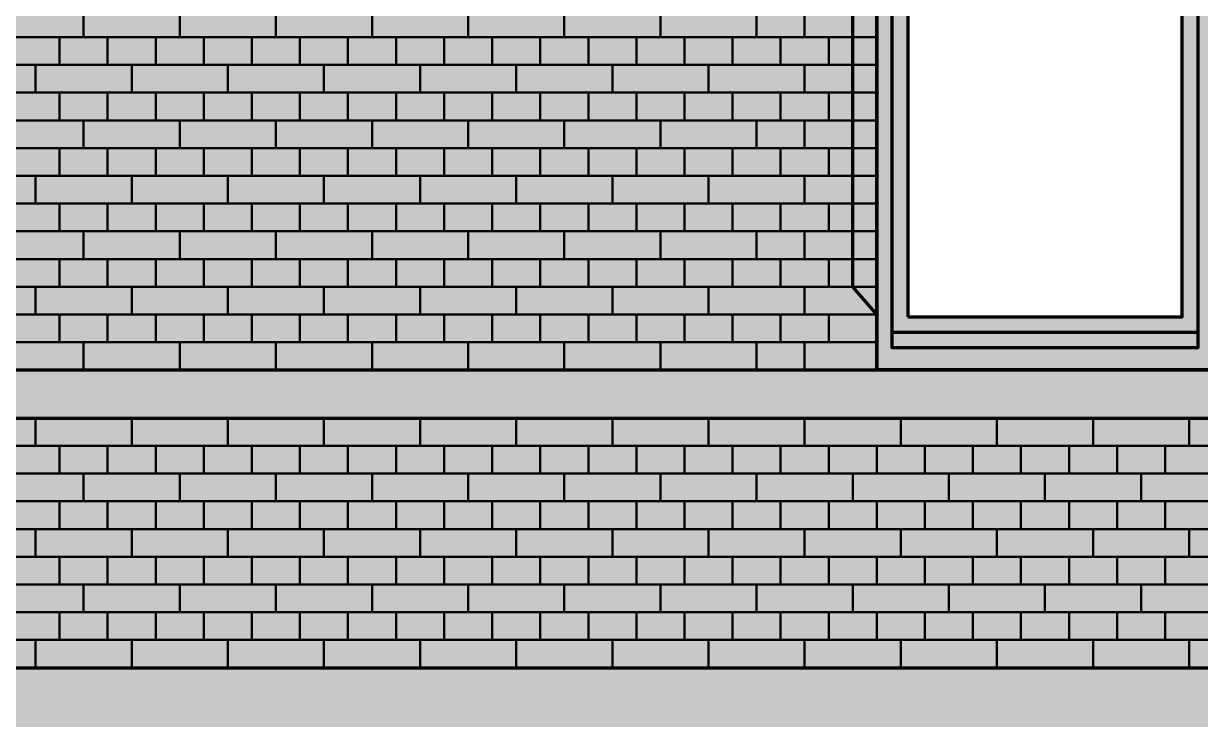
# Model space of a CAD drawing. Header units: millimetres. Extents: x 26 to 140, y 301 to 425.
# Drawn here: x 67.9 to 94.43, y 370.04 to 385.72 of the extents above; entities that cross this region are included whole.
import ezdxf

# ---------------------------------------------------------------- set-up
doc = ezdxf.new("R2010")
doc.units = ezdxf.units.MM
doc.linetypes.add('Volllinie', pattern=[0])
for name, color, linetype, lineweight, true_color in [('Fenster', 178, 'Continuous', 70, 0x000000), ('Rot', 178, 'Continuous', 70, 0x000000), ('Schwarz', 178, 'Continuous', 70, 0x000000), ('Zeichnung', 178, 'Continuous', 25, 0x000000)]:
    doc.layers.add(name, color=color, linetype=linetype, lineweight=lineweight, true_color=true_color)

# ---------------------------------------------------------------- blocks, each defined once
blk = doc.blocks.new('$GROUP$3')
at = {"layer": 'Fenster', "linetype": 'ByBlock', "lineweight": -2}
h = blk.add_hatch(color=0, dxfattribs=at)
edge = h.paths.add_edge_path(flags=0)
edge.add_line((-3.79166666667, -8.124999999927), (3.79166666667, -8.124999999927))
edge.add_line((3.79166666667, -8.124999999927), (3.7916666664491, 7.499999999923))
edge.add_arc((-8.40519e-11, -3.688888888112462), 11.81388888803946, 71.2796183954582, 108.7203816045362)
edge.add_line((-3.791666666616657, 7.499999999924979), (-3.79166666667, -8.124999999927))
h.paths.add_polyline_path([(-3.09166666667, -6.924999999927), (3.0916666666631, -6.924999999927), (3.0916666666631, 1.8375000000988), (-3.09166666667, 1.8375000000988)], flags=0)
edge = h.paths.add_edge_path(flags=0)
edge.add_line((-3.09166666667, 6.986321809501), (-3.09166666667, 3.3875000000988))
edge.add_line((-3.09166666667, 3.3875000000988), (3.091666666603699, 3.3875000000988))
edge.add_line((3.091666666603699, 3.3875000000988), (3.0916666668114, 6.9863218094083))
edge.add_arc((8.8481e-12, -3.688888888115309), 11.1138888880422, 73.84836145413256, 106.1516385457858)
at = {"layer": 'Fenster', "color": 0, "linetype": 'ByBlock', "lineweight": -2, "flags": 128}
for points in [[(-3.79166666667, -8.124999999927), (3.79166666667, -8.124999999927), (3.7916666664491, 7.499999999923, 0.16483516484155), (-3.7916666666172, 7.4999999999266)], [(-3.09166666667, 6.986321809501), (-3.09166666667, 3.3875000000988), (3.0916666666037, 3.3875000000988), (3.0916666668114, 6.9863218094083, 0.14189051982885), (-3.0916666667937, 6.9863218094652)]]:
    blk.add_lwpolyline(points, format="xyb", close=True, dxfattribs=at)
blk.add_lwpolyline([(-3.4416666668026, 7.2461775951125, -0.15365299898056), (3.4416666665815, 7.2461775951258), (3.4416666666077, 2.6875000000987), (-3.44166666667, 2.6875000000987), (-3.4416666668026, 7.2461775951125)], format="xyb", dxfattribs=at)
at = {"layer": 'Fenster', "color": 178, "linetype": 'Volllinie', "lineweight": 70, "ltscale": 2.8, "true_color": 0x000000, "flags": 128}
for points in [[(3.4416666666057, 3.0375000000988), (-3.44166666667, 3.0375000000988)], [(-3.44166666667, -7.2749999999271), (3.4416666666651, -7.2749999999271)]]:
    blk.add_lwpolyline(points, dxfattribs=at)
at = {"layer": 'Fenster', "color": 0, "linetype": 'ByBlock', "lineweight": -2, "flags": 128}
blk.add_lwpolyline([(-3.44166666667, 2.1875000000987), (3.4416666666106, 2.1875000000987), (3.4416666666106, -7.624999999927), (-3.44166666667, -7.624999999927), (-3.44166666667, 2.1875000000987)], dxfattribs=at)
blk.add_lwpolyline([(-3.09166666667, -6.924999999927), (3.0916666666631, -6.924999999927), (3.0916666666631, 1.8375000000988), (-3.09166666667, 1.8375000000988)], close=True, dxfattribs=at)

msp = doc.modelspace()

# ---------------------------------------------------------------- hatches: boundary and pattern name
at = {"layer": 'Rot', "linetype": 'Volllinie', "lineweight": 70, "true_color": 0xcc3300}
h = msp.add_hatch(color=22, dxfattribs=at)
edge = h.paths.add_edge_path(flags=0)
edge.add_line((84.96596666661401, 343.87500000001), (84.96596666661401, 360.12500000001))
edge.add_arc((90.92429999992899, 346.5493055556329), 14.82569444438, 66.30346752314699, 113.6965324768685, ccw=False)
edge.add_line((96.88263333324215, 360.1250000000158), (96.88263333328399, 343.87500000001))
edge.add_line((96.88263333328399, 343.87500000001), (84.96596666661401, 343.87500000001))
edge = h.paths.add_edge_path(flags=0)
edge.add_line((87.13263333328399, 377.91666666668), (87.13263333328399, 393.54166666668))
edge.add_arc((90.924299999949, 382.3527777783834), 11.81388888832744, 71.27961839525898, 108.72038160474091, ccw=False)
edge.add_line((94.71596666661402, 393.54166666668), (94.71596666661401, 377.91666666668))
edge.add_line((94.71596666661401, 377.91666666668), (87.13263333328399, 377.91666666668))
edge = h.paths.add_edge_path(flags=0)
edge.add_line((82.25763333328399, 404.16666666671), (82.25763333328399, 411.97916666672))
edge.add_arc((85.236799999944, 405.1913194445243), 7.41284722219529, 66.30346752313602, 113.69653247686401, ccw=False)
edge.add_line((88.215966666604, 411.9791666667201), (88.215966666604, 404.16666666671))
edge.add_line((88.215966666604, 404.16666666671), (82.25763333328399, 404.16666666671))
edge = h.paths.add_edge_path(flags=0)
edge.add_line((92.54929999994397, 404.1666666667), (92.54929999994397, 411.97916666671))
edge.add_arc((95.52846666661898, 405.1913194445719), 7.412847222148506, 66.30346752285061, 113.69653247714939, ccw=False)
edge.add_line((98.507633333294, 411.9791666667099), (98.507633333294, 404.1666666667))
edge.add_line((98.507633333294, 404.1666666667), (92.54929999994397, 404.1666666667))
h.paths.add_polyline_path([(41.63263333328399, 336.54166666667), (140.215966666614, 336.54166666667), (140.215966666614, 404.16666666662), (105.007633333294, 404.16666666662), (105.007633333294, 415.41666666666), (95.63263333314399, 424.79166666681), (85.13263333339398, 424.79166666681), (75.757633333294, 415.41666666666), (75.757633333294, 404.16666666662), (41.63263333328399, 404.16666666662)], flags=0)

# ---------------------------------------------------------------- linework, layer by layer
at = {"layer": 'Schwarz', "flags": 128}
msp.add_lwpolyline([(87.13263333328399, 377.91666666668), (87.13263333328399, 393.54166666668, -0.16483516484336), (94.71596666661401, 393.54166666668), (94.71596666661401, 377.91666666668)], format="xyb", close=True, dxfattribs=at)
at = {"layer": 'Schwarz', "color": 178, "linetype": 'Volllinie', "lineweight": 70, "true_color": 0x000000, "flags": 128}
for points in [[(87.13263333328399, 379.16666666669), (86.59096666661401, 379.79166666668), (86.59096666661401, 391.6666666667), (87.13263333328399, 392.2916666667)], [(41.63263333328399, 371.20833333336), (140.215966666624, 371.20833333336)]]:
    msp.add_lwpolyline(points, dxfattribs=at)
at = {"layer": 'Schwarz', "flags": 128}
for points in [[(41.63263333328399, 377.91666666668), (87.13263333328399, 377.91666666668)], [(41.63263333328399, 376.83333333335), (140.215966666614, 376.83333333335)]]:
    msp.add_lwpolyline(points, dxfattribs=at)
at = {"layer": 'Zeichnung', "color": 1, "linetype": 'Volllinie', "lineweight": 50, "true_color": 0xff0000, "flags": 128}
for points in [[(69.25763333328399, 386.0416666667), (69.25763333328399, 385.41666666669)], [(71.42429999995397, 386.0416666667), (71.42429999995397, 385.41666666669)], [(73.59096666661401, 386.0416666667), (73.59096666661401, 385.41666666669)], [(75.75763333328399, 386.0416666667), (75.75763333328399, 385.41666666669)], [(77.92429999995397, 386.0416666667), (77.92429999995397, 385.41666666669)], [(80.09096666661401, 386.0416666667), (80.09096666661401, 385.41666666669)], [(82.25763333328399, 386.0416666667), (82.25763333328399, 385.41666666669)], [(84.42429999995397, 386.0416666667), (84.42429999995397, 385.41666666669)], [(85.50763333328399, 386.0416666667), (85.50763333328399, 385.41666666669)], [(41.63263333328399, 385.41666666669), (87.13263333328399, 385.41666666669)], [(68.71596666661401, 384.79166666669), (68.71596666661401, 385.41666666669)], [(69.79929999995397, 384.79166666669), (69.79929999995397, 385.41666666669)], [(70.88263333328399, 384.79166666669), (70.88263333328399, 385.41666666669)], [(71.96596666661401, 384.79166666669), (71.96596666661401, 385.41666666669)], [(73.04929999995397, 384.79166666669), (73.04929999995397, 385.41666666669)], [(74.13263333328399, 384.79166666669), (74.13263333328399, 385.41666666669)], [(75.21596666661401, 384.7916666667), (75.21596666661401, 385.41666666669)], [(76.29929999995397, 384.7916666667), (76.29929999995397, 385.41666666669)], [(77.38263333328399, 384.7916666667), (77.38263333328399, 385.41666666669)], [(78.46596666661401, 384.7916666667), (78.46596666661401, 385.41666666669)], [(79.54929999995397, 384.79166666669), (79.54929999995397, 385.41666666669)], [(80.63263333328399, 384.79166666669), (80.63263333328399, 385.41666666669)], [(81.71596666661401, 384.79166666669), (81.71596666661401, 385.41666666669)], [(82.79929999995397, 384.79166666669), (82.79929999995397, 385.41666666669)], [(83.88263333328399, 384.79166666669), (83.88263333328399, 385.41666666669)], [(84.96596666661401, 384.79166666669), (84.96596666661401, 385.41666666669)], [(86.04929999995397, 385.41666666669), (86.04929999995397, 384.79166666669)], [(41.63263333328399, 384.79166666669), (87.13263333328399, 384.79166666669)], [(68.17429999994397, 384.79166666669), (68.17429999994397, 384.1666666667)], [(70.34096666661401, 384.79166666669), (70.34096666661401, 384.1666666667)], [(72.50763333328399, 384.79166666669), (72.50763333328399, 384.1666666667)], [(74.67429999994397, 384.79166666669), (74.67429999994397, 384.1666666667)], [(76.84096666661401, 384.79166666669), (76.84096666661401, 384.1666666667)], [(79.00763333328399, 384.79166666669), (79.00763333328399, 384.1666666667)], [(81.17429999994397, 384.79166666669), (81.17429999994397, 384.1666666667)], [(83.34096666661401, 384.79166666669), (83.34096666661401, 384.1666666667)], [(85.50763333328399, 384.79166666669), (85.50763333328399, 384.1666666667)], [(41.63263333328399, 384.1666666667), (87.13263333328399, 384.1666666667)], [(68.71596666661401, 383.54166666669), (68.71596666661401, 384.1666666667)], [(69.79929999995397, 383.54166666669), (69.79929999995397, 384.1666666667)], [(70.88263333328399, 383.54166666669), (70.88263333328399, 384.1666666667)], [(71.96596666661401, 383.54166666669), (71.96596666661401, 384.1666666667)], [(73.04929999995397, 383.54166666669), (73.04929999995397, 384.1666666667)], [(74.13263333328399, 383.54166666669), (74.13263333328399, 384.1666666667)], [(75.21596666661401, 383.54166666669), (75.21596666661401, 384.1666666667)], [(76.29929999995397, 383.54166666669), (76.29929999995397, 384.1666666667)], [(77.38263333328399, 383.54166666669), (77.38263333328399, 384.1666666667)], [(78.46596666661401, 383.54166666669), (78.46596666661401, 384.1666666667)], [(79.54929999995397, 383.54166666669), (79.54929999995397, 384.1666666667)], [(80.63263333328399, 383.54166666669), (80.63263333328399, 384.1666666667)], [(81.71596666661401, 383.54166666669), (81.71596666661401, 384.1666666667)], [(82.79929999995397, 383.54166666669), (82.79929999995397, 384.1666666667)], [(83.88263333328399, 383.54166666669), (83.88263333328399, 384.1666666667)], [(84.96596666661401, 383.54166666669), (84.96596666661401, 384.1666666667)], [(86.04929999995397, 384.1666666667), (86.04929999995397, 383.54166666669)], [(41.63263333328399, 383.54166666669), (87.13263333328399, 383.54166666669)], [(69.25763333328399, 383.54166666669), (69.25763333328399, 382.91666666669)], [(71.42429999995397, 383.54166666669), (71.42429999995397, 382.91666666669)], [(73.59096666661401, 383.54166666669), (73.59096666661401, 382.91666666669)], [(75.75763333328399, 383.54166666669), (75.75763333328399, 382.91666666669)], [(77.92429999995397, 383.54166666669), (77.92429999995397, 382.91666666669)], [(80.09096666661401, 383.54166666669), (80.09096666661401, 382.91666666669)], [(82.25763333328399, 383.54166666669), (82.25763333328399, 382.91666666669)], [(84.42429999995397, 383.54166666669), (84.42429999995397, 382.91666666669)], [(85.50763333328399, 383.54166666669), (85.50763333328399, 382.91666666669)], [(41.63263333328399, 382.91666666669), (87.13263333328399, 382.91666666669)], [(68.71596666661401, 382.29166666669), (68.71596666661401, 382.91666666669)], [(69.79929999995397, 382.29166666669), (69.79929999995397, 382.91666666669)], [(70.88263333328399, 382.29166666669), (70.88263333328399, 382.91666666669)], [(71.96596666661401, 382.29166666669), (71.96596666661401, 382.91666666669)], [(73.04929999995397, 382.29166666669), (73.04929999995397, 382.91666666669)], [(74.13263333328399, 382.29166666669), (74.13263333328399, 382.91666666669)], [(75.21596666661401, 382.2916666667), (75.21596666661401, 382.91666666669)], [(76.29929999995397, 382.2916666667), (76.29929999995397, 382.91666666669)], [(77.38263333328399, 382.2916666667), (77.38263333328399, 382.91666666669)], [(78.46596666661401, 382.2916666667), (78.46596666661401, 382.91666666669)], [(79.54929999995397, 382.29166666669), (79.54929999995397, 382.91666666669)], [(80.63263333328399, 382.29166666669), (80.63263333328399, 382.91666666669)], [(81.71596666661401, 382.29166666669), (81.71596666661401, 382.91666666669)], [(82.79929999995397, 382.29166666669), (82.79929999995397, 382.91666666669)], [(83.88263333328399, 382.29166666669), (83.88263333328399, 382.91666666669)], [(84.96596666661401, 382.29166666669), (84.96596666661401, 382.91666666669)], [(86.04929999995397, 382.91666666669), (86.04929999995397, 382.29166666669)], [(41.63263333328399, 382.29166666669), (87.13263333328399, 382.29166666669)], [(68.17429999995397, 382.29166666669), (68.17429999995397, 381.66666666669)], [(70.34096666661401, 382.29166666669), (70.34096666661401, 381.66666666669)], [(72.50763333328399, 382.29166666669), (72.50763333328399, 381.66666666669)], [(74.67429999995397, 382.29166666669), (74.67429999995397, 381.66666666669)], [(76.84096666661401, 382.29166666669), (76.84096666661401, 381.66666666669)], [(79.00763333328399, 382.29166666669), (79.00763333328399, 381.66666666669)], [(81.17429999995397, 382.29166666669), (81.17429999995397, 381.66666666669)], [(83.34096666661401, 382.29166666669), (83.34096666661401, 381.66666666669)], [(85.50763333328399, 382.29166666669), (85.50763333328399, 381.66666666669)], [(41.63263333328399, 381.66666666669), (87.13263333328399, 381.66666666669)], [(68.71596666661401, 381.04166666669), (68.71596666661401, 381.66666666669)], [(69.79929999995397, 381.04166666669), (69.79929999995397, 381.66666666669)], [(70.88263333328399, 381.04166666669), (70.88263333328399, 381.66666666669)], [(71.96596666661401, 381.04166666669), (71.96596666661401, 381.66666666669)], [(73.04929999995397, 381.04166666669), (73.04929999995397, 381.66666666669)], [(74.13263333328399, 381.04166666669), (74.13263333328399, 381.66666666669)], [(75.21596666661401, 381.04166666669), (75.21596666661401, 381.66666666669)], [(76.29929999995397, 381.04166666669), (76.29929999995397, 381.66666666669)], [(77.38263333328399, 381.04166666669), (77.38263333328399, 381.66666666669)], [(78.46596666661401, 381.04166666669), (78.46596666661401, 381.66666666669)], [(79.54929999995397, 381.04166666669), (79.54929999995397, 381.66666666669)], [(80.63263333328399, 381.04166666669), (80.63263333328399, 381.66666666669)], [(81.71596666661401, 381.04166666669), (81.71596666661401, 381.66666666669)], [(82.79929999995397, 381.04166666669), (82.79929999995397, 381.66666666669)], [(83.88263333328399, 381.04166666669), (83.88263333328399, 381.66666666669)], [(84.96596666661401, 381.04166666669), (84.96596666661401, 381.66666666669)], [(86.04929999995397, 381.66666666669), (86.04929999995397, 381.04166666669)], [(41.63263333328399, 381.04166666669), (87.13263333328399, 381.04166666669)], [(69.25763333328399, 381.04166666669), (69.25763333328399, 380.41666666669)], [(71.42429999995397, 381.04166666669), (71.42429999995397, 380.41666666669)], [(73.59096666661401, 381.04166666669), (73.59096666661401, 380.41666666669)], [(75.75763333328399, 381.04166666669), (75.75763333328399, 380.41666666669)], [(77.92429999995397, 381.04166666669), (77.92429999995397, 380.41666666669)], [(80.09096666661401, 381.04166666669), (80.09096666661401, 380.41666666669)], [(82.25763333328399, 381.04166666669), (82.25763333328399, 380.41666666669)], [(84.42429999995397, 381.04166666669), (84.42429999995397, 380.41666666669)], [(85.50763333328399, 381.04166666669), (85.50763333328399, 380.41666666669)], [(41.63263333328399, 380.41666666669), (87.13263333328399, 380.41666666669)], [(68.71596666661401, 379.79166666668), (68.71596666661401, 380.41666666669)], [(69.79929999995397, 379.79166666668), (69.79929999995397, 380.41666666669)], [(70.88263333328399, 379.79166666668), (70.88263333328399, 380.41666666669)], [(71.96596666661401, 379.79166666668), (71.96596666661401, 380.41666666669)], [(73.04929999995397, 379.79166666668), (73.04929999995397, 380.41666666669)], [(74.13263333328399, 379.79166666668), (74.13263333328399, 380.41666666669)], [(75.21596666661401, 379.79166666669), (75.21596666661401, 380.41666666669)], [(76.29929999995397, 379.79166666669), (76.29929999995397, 380.41666666669)], [(77.38263333328399, 379.79166666669), (77.38263333328399, 380.41666666669)], [(78.46596666661401, 379.79166666669), (78.46596666661401, 380.41666666669)], [(79.54929999995397, 379.79166666668), (79.54929999995397, 380.41666666669)], [(80.63263333328399, 379.79166666668), (80.63263333328399, 380.41666666669)], [(81.71596666661401, 379.79166666668), (81.71596666661401, 380.41666666669)], [(82.79929999995397, 379.79166666668), (82.79929999995397, 380.41666666669)], [(83.88263333328399, 379.79166666668), (83.88263333328399, 380.41666666669)], [(84.96596666661401, 379.79166666668), (84.96596666661401, 380.41666666669)], [(86.04929999995397, 380.41666666669), (86.04929999995397, 379.79166666668)], [(41.63263333328399, 379.79166666668), (87.13263333328399, 379.79166666668)], [(68.17429999994397, 379.79166666668), (68.17429999994397, 379.16666666669)], [(70.34096666661401, 379.79166666668), (70.34096666661401, 379.16666666669)], [(72.50763333328399, 379.79166666668), (72.50763333328399, 379.16666666669)], [(74.67429999994397, 379.79166666668), (74.67429999994397, 379.16666666669)], [(76.84096666661401, 379.79166666668), (76.84096666661401, 379.16666666669)], [(79.00763333328399, 379.79166666668), (79.00763333328399, 379.16666666669)], [(81.17429999994397, 379.79166666668), (81.17429999994397, 379.16666666669)], [(83.34096666661401, 379.79166666668), (83.34096666661401, 379.16666666669)], [(85.50763333328399, 379.79166666668), (85.50763333328399, 379.16666666669)], [(41.63263333328399, 379.16666666669), (87.13263333328399, 379.16666666669)], [(68.71596666661401, 378.54166666669), (68.71596666661401, 379.16666666669)], [(69.79929999995397, 378.54166666669), (69.79929999995397, 379.16666666669)], [(70.88263333328399, 378.54166666669), (70.88263333328399, 379.16666666669)], [(71.96596666661401, 378.54166666669), (71.96596666661401, 379.16666666669)], [(73.04929999995397, 378.54166666669), (73.04929999995397, 379.16666666669)], [(74.13263333328399, 378.54166666669), (74.13263333328399, 379.16666666669)], [(75.21596666661401, 378.54166666669), (75.21596666661401, 379.16666666669)], [(76.29929999995397, 378.54166666669), (76.29929999995397, 379.16666666669)], [(77.38263333328399, 378.54166666669), (77.38263333328399, 379.16666666669)], [(78.46596666661401, 378.54166666669), (78.46596666661401, 379.16666666669)], [(79.54929999995397, 378.54166666669), (79.54929999995397, 379.16666666669)], [(80.63263333328399, 378.54166666669), (80.63263333328399, 379.16666666669)], [(81.71596666661401, 378.54166666669), (81.71596666661401, 379.16666666669)], [(82.79929999995397, 378.54166666669), (82.79929999995397, 379.16666666669)], [(83.88263333328399, 378.54166666669), (83.88263333328399, 379.16666666669)], [(84.96596666661401, 378.54166666669), (84.96596666661401, 379.16666666669)], [(86.04929999995397, 379.16666666669), (86.04929999995397, 378.54166666669)], [(41.63263333328399, 378.54166666669), (87.13263333328399, 378.54166666669)], [(69.25763333328399, 378.54166666669), (69.25763333328399, 377.91666666668)], [(71.42429999995397, 378.54166666669), (71.42429999995397, 377.91666666668)], [(73.59096666661401, 378.54166666669), (73.59096666661401, 377.91666666668)], [(75.75763333328399, 378.54166666669), (75.75763333328399, 377.91666666668)], [(77.92429999995397, 378.54166666669), (77.92429999995397, 377.91666666668)], [(80.09096666661401, 378.54166666669), (80.09096666661401, 377.91666666668)], [(82.25763333328399, 378.54166666669), (82.25763333328399, 377.91666666668)], [(84.42429999995397, 378.54166666669), (84.42429999995397, 377.91666666668)], [(85.50763333328399, 378.54166666669), (85.50763333328399, 377.91666666668)], [(68.17429999994397, 376.83333333336), (68.17429999994397, 376.20833333336)], [(70.34096666661401, 376.83333333336), (70.34096666661401, 376.20833333336)], [(72.50763333328399, 376.83333333336), (72.50763333328399, 376.20833333336)], [(74.67429999994397, 376.83333333336), (74.67429999994397, 376.20833333336)], [(76.84096666661401, 376.83333333336), (76.84096666661401, 376.20833333336)], [(79.00763333328399, 376.83333333336), (79.00763333328399, 376.20833333336)], [(81.17429999994397, 376.83333333336), (81.17429999994397, 376.20833333336)], [(83.34096666661401, 376.83333333336), (83.34096666661401, 376.20833333336)], [(85.50763333328399, 376.83333333336), (85.50763333328399, 376.20833333336)], [(87.67429999994397, 376.83333333336), (87.67429999994397, 376.20833333336)], [(89.84096666661401, 376.83333333336), (89.84096666661401, 376.20833333336)], [(92.00763333328399, 376.83333333336), (92.00763333328399, 376.20833333336)], [(94.17429999995397, 376.83333333336), (94.17429999995397, 376.20833333336)], [(41.63263333328399, 376.20833333336), (140.215966666614, 376.20833333336)], [(68.71596666661401, 375.58333333336), (68.71596666661401, 376.20833333336)], [(69.79929999995397, 375.58333333336), (69.79929999995397, 376.20833333337)], [(70.88263333328399, 375.58333333336), (70.88263333328399, 376.20833333337)], [(71.96596666661401, 375.58333333336), (71.96596666661401, 376.20833333337)], [(73.04929999995397, 375.58333333336), (73.04929999995397, 376.20833333337)], [(74.13263333328399, 375.58333333336), (74.13263333328399, 376.20833333337)], [(75.21596666661401, 375.58333333336), (75.21596666661401, 376.20833333337)], [(76.29929999995397, 375.58333333336), (76.29929999995397, 376.20833333337)], [(77.38263333328399, 375.58333333336), (77.38263333328399, 376.20833333337)], [(78.46596666661401, 375.58333333336), (78.46596666661401, 376.20833333337)], [(79.54929999995397, 375.58333333336), (79.54929999995397, 376.20833333336)], [(80.63263333328399, 375.58333333336), (80.63263333328399, 376.20833333336)], [(81.71596666661401, 375.58333333336), (81.71596666661401, 376.20833333336)], [(82.79929999995397, 375.58333333336), (82.79929999995397, 376.20833333336)], [(83.88263333328399, 375.58333333336), (83.88263333328399, 376.20833333336)], [(84.96596666661401, 375.58333333336), (84.96596666661401, 376.20833333336)], [(86.04929999995397, 375.58333333336), (86.04929999995397, 376.20833333336)], [(87.13263333328399, 375.58333333336), (87.13263333328399, 376.20833333336)], [(88.21596666661401, 375.58333333336), (88.21596666661401, 376.20833333337)], [(89.29929999995397, 375.58333333336), (89.29929999995397, 376.20833333337)], [(90.38263333328399, 375.58333333336), (90.38263333328399, 376.20833333337)], [(91.46596666661401, 375.58333333336), (91.46596666661401, 376.20833333337)], [(92.54929999994397, 375.58333333336), (92.54929999994397, 376.20833333337)], [(93.63263333328399, 375.58333333336), (93.63263333328399, 376.20833333337)], [(41.63263333328399, 375.58333333336), (140.215966666614, 375.58333333336)], [(69.25763333328399, 375.58333333336), (69.25763333328399, 374.95833333336)], [(71.42429999995397, 375.58333333336), (71.42429999995397, 374.95833333336)], [(73.59096666661401, 375.58333333336), (73.59096666661401, 374.95833333336)], [(75.75763333328399, 375.58333333336), (75.75763333328399, 374.95833333336)], [(77.92429999995397, 375.58333333336), (77.92429999995397, 374.95833333336)], [(80.09096666661401, 375.58333333336), (80.09096666661401, 374.95833333336)], [(82.25763333328399, 375.58333333336), (82.25763333328399, 374.95833333336)], [(84.42429999995397, 375.58333333336), (84.42429999995397, 374.95833333336)], [(86.59096666661401, 375.58333333336), (86.59096666661401, 374.95833333336)], [(88.75763333328399, 375.58333333336), (88.75763333328399, 374.95833333336)], [(90.92429999995397, 375.58333333336), (90.92429999995397, 374.95833333336)], [(93.09096666661401, 375.58333333336), (93.09096666661401, 374.95833333336)], [(41.63263333328399, 374.95833333336), (140.215966666614, 374.95833333336)], [(68.71596666661401, 374.33333333336), (68.71596666661401, 374.95833333336)], [(69.79929999995397, 374.33333333336), (69.79929999995397, 374.95833333336)], [(70.88263333328399, 374.33333333336), (70.88263333328399, 374.95833333336)], [(71.96596666661401, 374.33333333336), (71.96596666661401, 374.95833333336)], [(73.04929999995397, 374.33333333336), (73.04929999995397, 374.95833333336)], [(74.13263333328399, 374.33333333336), (74.13263333328399, 374.95833333336)], [(75.21596666661401, 374.33333333337), (75.21596666661401, 374.95833333336)], [(76.29929999995397, 374.33333333337), (76.29929999995397, 374.95833333336)], [(77.38263333328399, 374.33333333337), (77.38263333328399, 374.95833333336)], [(78.46596666661401, 374.33333333337), (78.46596666661401, 374.95833333336)], [(79.54929999995397, 374.33333333336), (79.54929999995397, 374.95833333336)], [(80.63263333328399, 374.33333333336), (80.63263333328399, 374.95833333336)], [(81.71596666661401, 374.33333333336), (81.71596666661401, 374.95833333336)], [(82.79929999995397, 374.33333333336), (82.79929999995397, 374.95833333336)], [(83.88263333328399, 374.33333333336), (83.88263333328399, 374.95833333336)], [(84.96596666661401, 374.33333333336), (84.96596666661401, 374.95833333336)], [(86.04929999994397, 374.33333333336), (86.04929999994397, 374.95833333336)], [(87.13263333328399, 374.33333333336), (87.13263333328399, 374.95833333336)], [(88.21596666661401, 374.33333333336), (88.21596666661401, 374.95833333336)], [(89.29929999994397, 374.33333333336), (89.29929999994397, 374.95833333336)], [(90.38263333328399, 374.33333333336), (90.38263333328399, 374.95833333336)], [(91.46596666661401, 374.33333333336), (91.46596666661401, 374.95833333336)], [(92.54929999995397, 374.33333333336), (92.54929999995397, 374.95833333336)], [(93.63263333328399, 374.33333333336), (93.63263333328399, 374.95833333336)], [(41.63263333328399, 374.33333333336), (140.215966666614, 374.33333333336)], [(68.17429999994397, 374.33333333336), (68.17429999994397, 373.70833333336)], [(70.34096666661401, 374.33333333336), (70.34096666661401, 373.70833333336)], [(72.50763333328399, 374.33333333336), (72.50763333328399, 373.70833333336)], [(74.67429999994397, 374.33333333336), (74.67429999994397, 373.70833333336)], [(76.84096666661401, 374.33333333336), (76.84096666661401, 373.70833333336)], [(79.00763333328399, 374.33333333336), (79.00763333328399, 373.70833333336)], [(81.17429999994397, 374.33333333336), (81.17429999994397, 373.70833333336)], [(83.34096666661401, 374.33333333336), (83.34096666661401, 373.70833333336)], [(85.50763333328399, 374.33333333336), (85.50763333328399, 373.70833333336)], [(87.67429999994397, 374.33333333336), (87.67429999994397, 373.70833333336)], [(89.84096666661401, 374.33333333336), (89.84096666661401, 373.70833333336)], [(92.00763333328399, 374.33333333336), (92.00763333328399, 373.70833333336)], [(94.17429999995397, 374.33333333336), (94.17429999995397, 373.70833333336)], [(41.63263333328399, 373.70833333336), (140.215966666614, 373.70833333336)], [(68.71596666661401, 373.08333333336), (68.71596666661401, 373.70833333336)], [(69.79929999995397, 373.08333333336), (69.79929999995397, 373.70833333336)], [(70.88263333328399, 373.08333333336), (70.88263333328399, 373.70833333336)], [(71.96596666661401, 373.08333333336), (71.96596666661401, 373.70833333336)], [(73.04929999995397, 373.08333333336), (73.04929999995397, 373.70833333336)], [(74.13263333328399, 373.08333333336), (74.13263333328399, 373.70833333336)], [(75.21596666661401, 373.08333333336), (75.21596666661401, 373.70833333336)], [(76.29929999995397, 373.08333333336), (76.29929999995397, 373.70833333336)], [(77.38263333328399, 373.08333333336), (77.38263333328399, 373.70833333336)], [(78.46596666661401, 373.08333333336), (78.46596666661401, 373.70833333336)], [(79.54929999995397, 373.08333333336), (79.54929999995397, 373.70833333336)], [(80.63263333328399, 373.08333333336), (80.63263333328399, 373.70833333336)], [(81.71596666661401, 373.08333333336), (81.71596666661401, 373.70833333336)], [(82.79929999995397, 373.08333333336), (82.79929999995397, 373.70833333336)], [(83.88263333328399, 373.08333333336), (83.88263333328399, 373.70833333336)], [(84.96596666661401, 373.08333333336), (84.96596666661401, 373.70833333336)], [(86.04929999995397, 373.08333333336), (86.04929999995397, 373.70833333336)], [(87.13263333328399, 373.08333333336), (87.13263333328399, 373.70833333336)], [(88.21596666661401, 373.08333333336), (88.21596666661401, 373.70833333336)], [(89.29929999995397, 373.08333333336), (89.29929999995397, 373.70833333336)], [(90.38263333328399, 373.08333333336), (90.38263333328399, 373.70833333336)], [(91.46596666661401, 373.08333333336), (91.46596666661401, 373.70833333336)], [(92.54929999994397, 373.08333333336), (92.54929999994397, 373.70833333336)], [(93.63263333328399, 373.08333333336), (93.63263333328399, 373.70833333336)], [(41.63263333328399, 373.08333333336), (140.215966666614, 373.08333333336)], [(69.25763333328399, 373.08333333336), (69.25763333328399, 372.45833333336)], [(71.42429999995397, 373.08333333336), (71.42429999995397, 372.45833333336)], [(73.59096666661401, 373.08333333336), (73.59096666661401, 372.45833333336)], [(75.75763333328399, 373.08333333336), (75.75763333328399, 372.45833333336)], [(77.92429999995397, 373.08333333336), (77.92429999995397, 372.45833333336)], [(80.09096666661401, 373.08333333336), (80.09096666661401, 372.45833333336)], [(82.25763333328399, 373.08333333336), (82.25763333328399, 372.45833333336)], [(84.42429999995397, 373.08333333336), (84.42429999995397, 372.45833333336)], [(86.59096666661401, 373.08333333336), (86.59096666661401, 372.45833333336)], [(88.75763333328399, 373.08333333336), (88.75763333328399, 372.45833333336)], [(90.92429999995397, 373.08333333336), (90.92429999995397, 372.45833333336)], [(93.09096666661401, 373.08333333336), (93.09096666661401, 372.45833333336)], [(41.63263333328399, 372.45833333336), (140.215966666614, 372.45833333336)], [(68.71596666661401, 371.83333333336), (68.71596666661401, 372.45833333336)], [(69.79929999995397, 371.83333333336), (69.79929999995397, 372.45833333336)], [(70.88263333328399, 371.83333333336), (70.88263333328399, 372.45833333336)], [(71.96596666661401, 371.83333333336), (71.96596666661401, 372.45833333336)], [(73.04929999995397, 371.83333333336), (73.04929999995397, 372.45833333336)], [(74.13263333328399, 371.83333333336), (74.13263333328399, 372.45833333336)], [(75.21596666661401, 371.83333333336), (75.21596666661401, 372.45833333337)], [(76.29929999995397, 371.83333333336), (76.29929999995397, 372.45833333337)], [(77.38263333328399, 371.83333333336), (77.38263333328399, 372.45833333337)], [(78.46596666661401, 371.83333333336), (78.46596666661401, 372.45833333337)], [(79.54929999995397, 371.83333333336), (79.54929999995397, 372.45833333336)], [(80.63263333328399, 371.83333333336), (80.63263333328399, 372.45833333336)], [(81.71596666661401, 371.83333333336), (81.71596666661401, 372.45833333336)], [(82.79929999995397, 371.83333333336), (82.79929999995397, 372.45833333336)], [(83.88263333328399, 371.83333333336), (83.88263333328399, 372.45833333336)], [(84.96596666661401, 371.83333333336), (84.96596666661401, 372.45833333336)], [(86.04929999995397, 371.83333333336), (86.04929999995397, 372.45833333336)], [(87.13263333328399, 371.83333333336), (87.13263333328399, 372.45833333336)], [(88.21596666661401, 371.83333333336), (88.21596666661401, 372.45833333336)], [(89.29929999995397, 371.83333333336), (89.29929999995397, 372.45833333336)], [(90.38263333328399, 371.83333333336), (90.38263333328399, 372.45833333336)], [(91.46596666661401, 371.83333333336), (91.46596666661401, 372.45833333336)], [(92.54929999994397, 371.83333333336), (92.54929999994397, 372.45833333336)], [(93.63263333328399, 371.83333333336), (93.63263333328399, 372.45833333336)], [(41.63263333328399, 371.83333333336), (140.215966666614, 371.83333333336)], [(68.17429999994397, 371.83333333336), (68.17429999994397, 371.20833333336)], [(70.34096666661401, 371.83333333336), (70.34096666661401, 371.20833333336)], [(72.50763333328399, 371.83333333336), (72.50763333328399, 371.20833333336)], [(74.67429999994397, 371.83333333336), (74.67429999994397, 371.20833333336)], [(76.84096666661401, 371.83333333336), (76.84096666661401, 371.20833333336)], [(79.00763333328399, 371.83333333336), (79.00763333328399, 371.20833333336)], [(81.17429999994397, 371.83333333336), (81.17429999994397, 371.20833333336)], [(83.34096666661401, 371.83333333336), (83.34096666661401, 371.20833333336)], [(85.50763333328399, 371.83333333336), (85.50763333328399, 371.20833333336)], [(87.67429999994397, 371.83333333336), (87.67429999994397, 371.20833333336)], [(89.84096666661401, 371.83333333336), (89.84096666661401, 371.20833333336)], [(92.00763333328399, 371.83333333336), (92.00763333328399, 371.20833333336)], [(94.17429999995397, 371.83333333336), (94.17429999995397, 371.20833333336)]]:
    msp.add_lwpolyline(points, dxfattribs=at)

# ---------------------------------------------------------------- block references
at = {"layer": 'Fenster', "color": 178, "linetype": 'Volllinie', "lineweight": 70, "true_color": 0x000000}
msp.add_blockref('$GROUP$3', (90.92429999995397, 386.04166666661), dxfattribs=at)

doc.saveas('drawing.dxf')
